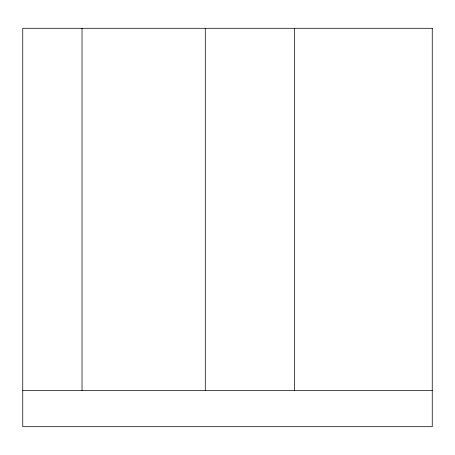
<?xml version="1.0" encoding="UTF-8"?>
<svg xmlns="http://www.w3.org/2000/svg" width="455" height="455" viewBox="0 0 455 455"><rect width="100%" height="100%" fill="white"/><g stroke="black" fill="none" stroke-linecap="round" stroke-linejoin="round"><path stroke-width="0.68" d="M22.75 390.487L432.25 390.487M294.459 28.295L294.459 390.487M205.29 28.295L205.29 390.487M82.025 28.295L82.025 390.487M432.25 28.295L22.75 28.295L22.75 426.705L432.25 426.705L432.25 28.295"/></g></svg>
